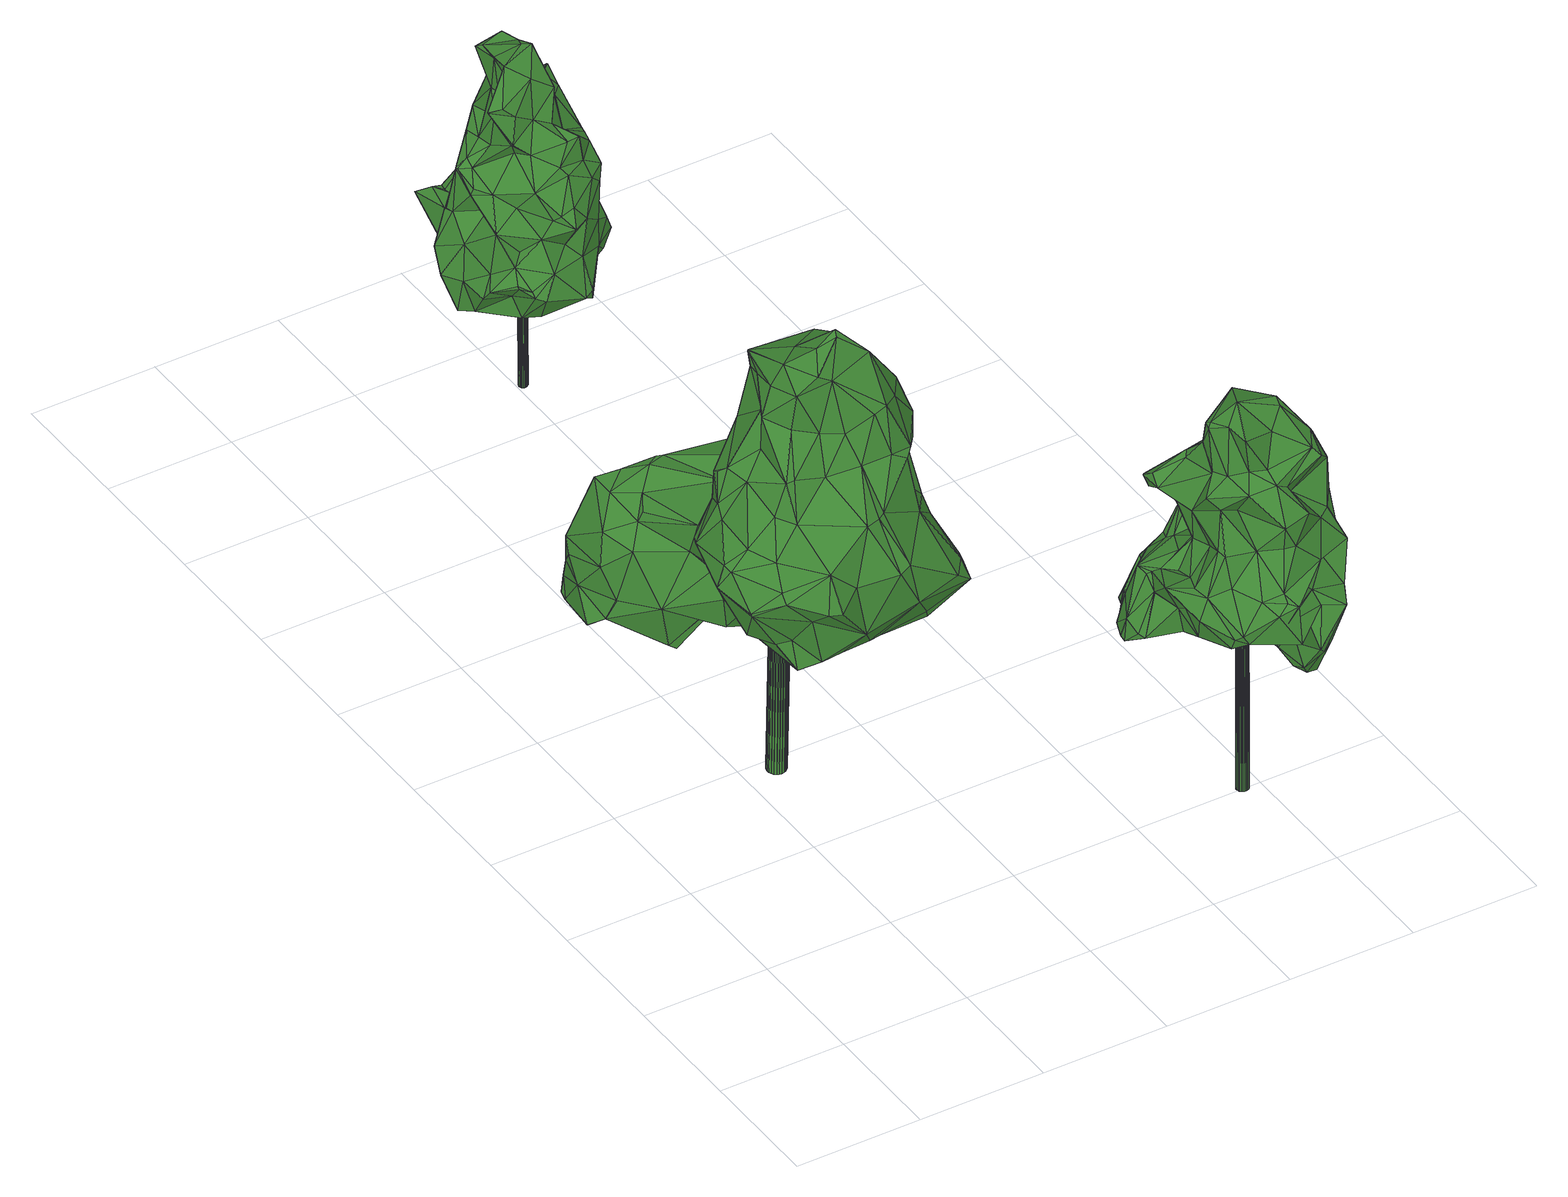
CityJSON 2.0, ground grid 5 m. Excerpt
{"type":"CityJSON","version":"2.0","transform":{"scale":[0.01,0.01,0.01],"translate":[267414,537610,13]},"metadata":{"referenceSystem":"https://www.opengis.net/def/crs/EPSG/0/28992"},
"CityObjects":{
"tree1":{"type":"SolitaryVegetationObject","attributes":{"gtid":127,"crown_width_m":11.03,"crown_median_z":24,"crown_r50_m":0.359,"crown_porosity":0.89,"trunk_H_m":10.83,"trunk_DBH_m":0.743,"trunk_radius_m":0.372,"trunk_base_height_m":13.17,"original_gtid":"127"},"geometry":[{"type":"Solid","lod":"3","boundaries":[[[[0,1,2]],[[0,2,3]],[[4,5,6]],[[7,8,9]],[[7,9,10]],[[11,8,12]],[[13,14,15]],[[16,17,18]],[[19,20,21]],[[22,23,24]],[[20,25,21]],[[26,27,28]],[[26,28,29]],[[30,31,32]],[[7,12,8]],[[33,34,35]],[[36,11,37]],[[38,39,40]],[[41,34,33]],[[42,43,44]],[[45,43,42]],[[46,47,48]],[[48,49,46]],[[4,50,5]],[[51,52,23]],[[53,21,54]],[[7,55,12]],[[7,56,55]],[[41,57,34]],[[38,58,39]],[[59,60,61]],[[62,63,27]],[[13,37,64]],[[63,65,66]],[[67,68,63]],[[13,69,70]],[[71,69,13]],[[10,1,7]],[[72,73,50]],[[74,50,73]],[[32,31,75]],[[76,77,78]],[[79,80,81]],[[27,26,62]],[[62,65,63]],[[82,83,84]],[[85,86,87]],[[73,88,74]],[[73,89,88]],[[90,29,28]],[[91,92,93]],[[6,94,4]],[[95,13,70]],[[96,97,6]],[[98,99,100]],[[98,30,99]],[[65,101,102]],[[29,103,26]],[[104,105,106]],[[56,1,107]],[[68,67,108]],[[68,108,109]],[[110,111,112]],[[109,108,113]],[[7,1,56]],[[12,37,11]],[[114,70,69]],[[63,115,67]],[[115,80,116]],[[94,117,4]],[[108,118,113]],[[65,62,101]],[[3,92,91]],[[119,120,38]],[[101,62,26]],[[106,105,32]],[[38,121,58]],[[72,50,4]],[[122,123,121]],[[124,123,122]],[[54,34,125]],[[53,54,125]],[[124,89,126]],[[124,126,40]],[[34,127,35]],[[41,128,57]],[[129,130,131]],[[127,54,21]],[[132,42,44]],[[109,133,134]],[[116,135,136]],[[63,68,134]],[[137,138,61]],[[58,123,124]],[[139,140,141]],[[69,71,141]],[[54,127,34]],[[142,143,144]],[[69,141,24]],[[83,145,146]],[[85,145,83]],[[110,37,12]],[[147,148,149]],[[150,151,135]],[[136,135,151]],[[121,123,58]],[[103,112,0]],[[109,134,68]],[[113,133,109]],[[86,152,49]],[[19,153,154]],[[124,39,58]],[[45,42,122]],[[17,16,155]],[[97,155,16]],[[97,17,155]],[[126,153,119]],[[156,157,84]],[[124,40,39]],[[158,159,160]],[[53,19,21]],[[134,161,27]],[[77,76,18]],[[77,18,75]],[[162,105,163]],[[164,165,133]],[[166,165,164]],[[167,168,70]],[[81,80,65]],[[159,158,42]],[[63,134,27]],[[169,170,5]],[[33,171,172]],[[92,172,171]],[[3,173,0]],[[5,50,174]],[[160,132,169]],[[120,47,46]],[[122,42,158]],[[50,74,174]],[[175,174,124]],[[176,170,132]],[[176,5,170]],[[176,6,5]],[[169,132,170]],[[124,122,175]],[[121,45,122]],[[159,42,160]],[[160,42,132]],[[44,152,132]],[[169,175,160]],[[158,160,175]],[[158,175,122]],[[177,37,13]],[[32,75,106]],[[178,106,75]],[[5,175,169]],[[175,5,174]],[[63,80,115]],[[63,66,80]],[[179,180,181]],[[41,182,128]],[[183,128,182]],[[13,95,177]],[[184,161,134]],[[26,185,101]],[[2,182,41]],[[186,2,187]],[[1,187,2]],[[126,188,153]],[[12,111,110]],[[30,189,99]],[[190,51,137]],[[72,78,73]],[[176,96,6]],[[23,22,138]],[[137,51,23]],[[93,191,192]],[[193,86,49]],[[121,120,45]],[[194,53,125]],[[168,195,95]],[[82,177,95]],[[36,177,82]],[[191,189,196]],[[197,198,157]],[[197,157,156]],[[48,87,49]],[[186,182,2]],[[114,24,199]],[[125,198,197]],[[138,22,140]],[[69,24,114]],[[199,24,129]],[[183,200,57]],[[146,201,156]],[[70,168,95]],[[76,94,16]],[[194,197,156]],[[65,80,66]],[[8,36,9]],[[11,36,8]],[[89,202,188]],[[93,92,171]],[[191,171,189]],[[55,111,12]],[[0,107,1]],[[127,21,25]],[[56,111,55]],[[203,18,17]],[[156,84,146]],[[204,37,110]],[[64,37,204]],[[23,138,137]],[[13,15,71]],[[139,71,15]],[[141,71,139]],[[59,138,140]],[[59,61,138]],[[196,189,30]],[[133,165,179]],[[180,179,165]],[[190,137,61]],[[129,24,23]],[[15,14,139]],[[28,161,205]],[[184,205,161]],[[82,95,195]],[[6,97,94]],[[126,89,188]],[[139,206,59]],[[193,49,87]],[[18,203,207]],[[18,207,75]],[[208,154,209]],[[210,45,120]],[[194,201,53]],[[36,37,177]],[[76,117,94]],[[176,132,211]],[[110,112,204]],[[120,121,38]],[[35,171,33]],[[156,201,194]],[[53,201,19]],[[76,78,117]],[[72,117,78]],[[153,19,201]],[[205,212,90]],[[28,205,90]],[[75,213,178]],[[146,153,201]],[[146,119,153]],[[31,77,75]],[[119,38,40]],[[40,126,119]],[[130,85,214]],[[130,214,131]],[[166,180,165]],[[215,148,216]],[[149,148,215]],[[96,86,217]],[[102,91,81]],[[102,81,65]],[[4,117,72]],[[112,103,29]],[[116,80,79]],[[116,79,218]],[[203,219,51]],[[218,150,135]],[[218,135,116]],[[203,17,219]],[[219,220,51]],[[73,78,221]],[[208,209,221]],[[222,220,223]],[[125,200,198]],[[83,146,84]],[[49,120,46]],[[49,210,120]],[[194,125,197]],[[203,215,224]],[[89,73,202]],[[145,85,87]],[[216,224,215]],[[141,140,22]],[[190,215,51]],[[200,125,57]],[[103,173,185]],[[0,173,103]],[[193,87,86]],[[146,145,87]],[[168,214,195]],[[82,195,214]],[[131,214,168]],[[190,149,215]],[[61,149,190]],[[166,60,206]],[[164,147,166]],[[221,202,73]],[[96,176,211]],[[217,86,223]],[[119,47,120]],[[96,211,86]],[[211,225,86]],[[43,210,152]],[[179,181,184]],[[35,100,99]],[[99,171,35]],[[224,216,148]],[[172,3,226]],[[172,226,33]],[[35,127,100]],[[227,185,173]],[[91,173,3]],[[227,173,91]],[[75,143,213]],[[147,164,144]],[[161,28,27]],[[221,77,31]],[[112,29,90]],[[112,90,204]],[[205,228,212]],[[64,204,212]],[[90,212,204]],[[64,212,228]],[[229,142,144]],[[229,144,164]],[[164,230,229]],[[108,67,118]],[[136,113,118]],[[136,118,116]],[[67,115,118]],[[116,118,115]],[[124,88,89]],[[174,88,124]],[[174,74,88]],[[44,43,152]],[[208,221,31]],[[192,231,162]],[[196,231,192]],[[210,43,45]],[[183,57,128]],[[209,202,221]],[[221,78,77]],[[162,163,192]],[[192,163,150]],[[36,82,232]],[[36,232,9]],[[114,167,70]],[[34,57,125]],[[218,192,150]],[[102,101,185]],[[26,103,185]],[[191,93,171]],[[76,16,18]],[[47,87,48]],[[130,52,222]],[[119,146,87]],[[119,87,47]],[[150,163,104]],[[139,59,140]],[[93,192,91]],[[183,182,186]],[[79,192,218]],[[81,192,79]],[[91,192,81]],[[150,104,151]],[[84,157,233]],[[157,183,233]],[[84,233,82]],[[97,16,94]],[[139,14,228]],[[130,222,85]],[[228,181,206]],[[206,181,180]],[[149,166,147]],[[64,14,13]],[[32,231,30]],[[184,181,205]],[[228,205,181]],[[162,231,32]],[[162,32,105]],[[206,60,59]],[[153,188,234]],[[1,10,187]],[[235,136,151]],[[142,136,235]],[[213,235,178]],[[213,143,235]],[[142,235,143]],[[233,232,82]],[[25,100,127]],[[85,222,86]],[[222,223,86]],[[85,83,214]],[[82,214,83]],[[3,172,92]],[[131,199,129]],[[131,168,199]],[[168,167,199]],[[167,114,199]],[[22,24,141]],[[154,234,209]],[[202,209,234]],[[188,202,234]],[[153,234,154]],[[51,215,203]],[[154,236,19]],[[200,157,198]],[[200,183,157]],[[206,139,228]],[[206,180,166]],[[208,31,237]],[[19,236,20]],[[208,236,154]],[[208,237,236]],[[20,100,25]],[[129,23,52]],[[129,52,130]],[[100,20,236]],[[49,152,210]],[[211,132,152]],[[211,152,225]],[[225,152,86]],[[217,17,97]],[[217,97,96]],[[9,187,10]],[[233,187,9]],[[233,183,187]],[[187,183,186]],[[142,238,136]],[[99,189,171]],[[133,113,230]],[[133,230,164]],[[149,61,60]],[[149,60,166]],[[142,229,238]],[[230,238,229]],[[113,238,230]],[[113,136,238]],[[75,207,143]],[[237,31,30]],[[30,98,237]],[[133,179,134]],[[184,134,179]],[[227,102,185]],[[227,91,102]],[[3,2,226]],[[33,226,41]],[[235,104,178]],[[2,41,226]],[[143,207,224]],[[224,207,203]],[[217,219,17]],[[217,223,220]],[[217,220,219]],[[64,228,14]],[[143,148,144]],[[147,144,148]],[[143,224,148]],[[233,9,232]],[[222,52,220]],[[51,220,52]],[[98,236,237]],[[100,236,98]],[[151,104,235]],[[178,104,106]],[[112,107,0]],[[111,107,112]],[[56,107,111]],[[196,30,231]],[[104,163,105]],[[196,192,191]],[[239,240,241]],[[239,241,242]],[[242,241,243]],[[242,243,244]],[[241,240,245]],[[241,245,243]],[[243,245,246]],[[243,246,244]],[[245,240,247]],[[245,247,246]],[[246,247,248]],[[246,248,244]],[[247,240,249]],[[247,249,248]],[[248,249,250]],[[248,250,244]],[[249,240,251]],[[249,251,250]],[[250,251,252]],[[250,252,244]],[[251,240,253]],[[251,253,252]],[[252,253,254]],[[252,254,244]],[[253,240,255]],[[253,255,254]],[[254,255,256]],[[254,256,244]],[[255,240,257]],[[255,257,256]],[[256,257,258]],[[256,258,244]],[[257,240,259]],[[257,259,258]],[[258,259,260]],[[258,260,244]],[[259,240,261]],[[259,261,260]],[[260,261,262]],[[260,262,244]],[[261,240,263]],[[261,263,262]],[[262,263,264]],[[262,264,244]],[[263,240,265]],[[263,265,264]],[[264,265,266]],[[264,266,244]],[[265,240,267]],[[265,267,266]],[[266,267,268]],[[266,268,244]],[[267,240,269]],[[267,269,268]],[[268,269,270]],[[268,270,244]],[[269,240,271]],[[269,271,270]],[[270,271,272]],[[270,272,244]],[[271,240,273]],[[271,273,272]],[[272,273,274]],[[272,274,244]],[[273,240,275]],[[273,275,274]],[[274,275,276]],[[274,276,244]],[[275,240,277]],[[275,277,276]],[[276,277,278]],[[276,278,244]],[[277,240,279]],[[277,279,278]],[[278,279,280]],[[278,280,244]],[[279,240,281]],[[279,281,280]],[[280,281,282]],[[280,282,244]],[[281,240,283]],[[281,283,282]],[[282,283,284]],[[282,284,244]],[[283,240,285]],[[283,285,284]],[[284,285,286]],[[284,286,244]],[[285,240,287]],[[285,287,286]],[[286,287,288]],[[286,288,244]],[[287,240,239]],[[287,239,288]],[[288,239,242]],[[288,242,244]]]]}]},
"tree2":{"type":"SolitaryVegetationObject","attributes":{"gtid":174,"crown_width_m":7.71,"crown_median_z":22.99,"crown_r50_m":0.331,"crown_porosity":0.899,"trunk_H_m":9.74,"trunk_DBH_m":0.465,"trunk_radius_m":0.233,"trunk_base_height_m":13.25,"original_gtid":"174"},"geometry":[{"type":"Solid","lod":"3","boundaries":[[[[289,290,291]],[[292,289,291]],[[293,294,295]],[[296,297,298]],[[299,300,301]],[[299,301,302]],[[303,304,305]],[[306,307,308]],[[306,308,309]],[[310,311,312]],[[299,313,314]],[[315,316,303]],[[304,303,316]],[[317,318,319]],[[320,321,322]],[[292,323,289]],[[324,325,326]],[[327,328,329]],[[308,330,331]],[[295,290,289]],[[332,297,296]],[[333,326,325]],[[334,335,336]],[[296,337,338]],[[339,296,338]],[[340,341,342]],[[340,343,341]],[[344,345,346]],[[330,308,307]],[[294,312,295]],[[347,348,349]],[[304,316,350]],[[351,352,353]],[[354,315,303]],[[293,353,355]],[[289,353,293]],[[356,357,358]],[[359,360,361]],[[359,361,362]],[[363,359,362]],[[289,293,295]],[[364,365,366]],[[367,368,369]],[[370,371,372]],[[373,374,375]],[[376,377,378]],[[379,376,380]],[[381,382,383]],[[384,385,351]],[[303,305,386]],[[332,370,387]],[[333,388,389]],[[333,389,390]],[[391,392,393]],[[394,393,392]],[[395,367,369]],[[396,397,398]],[[339,371,296]],[[399,310,400]],[[384,351,401]],[[323,401,351]],[[402,403,404]],[[405,386,305]],[[359,365,360]],[[360,406,377]],[[407,377,406]],[[307,343,340]],[[350,405,305]],[[289,323,353]],[[321,408,322]],[[400,358,399]],[[375,358,400]],[[409,410,369]],[[365,406,360]],[[411,412,413]],[[414,411,413]],[[373,375,400]],[[415,373,400]],[[416,315,417]],[[372,418,370]],[[419,420,421]],[[422,342,423]],[[342,341,423]],[[422,423,341]],[[355,424,294]],[[405,412,386]],[[302,301,394]],[[425,426,427]],[[380,428,379]],[[429,357,430]],[[305,304,350]],[[427,426,431]],[[432,433,434]],[[370,332,371]],[[371,332,296]],[[387,297,332]],[[328,327,410]],[[435,436,384]],[[437,319,322]],[[320,322,319]],[[429,321,320]],[[319,318,320]],[[429,320,318]],[[438,379,361]],[[439,355,353]],[[324,426,425]],[[318,440,357]],[[324,441,426]],[[397,424,355]],[[337,347,338]],[[442,443,444]],[[353,352,439]],[[345,344,445]],[[387,298,297]],[[387,446,298]],[[317,431,426]],[[369,410,395]],[[296,447,337]],[[448,449,450]],[[357,429,318]],[[369,368,409]],[[430,409,368]],[[356,358,451]],[[438,360,377]],[[438,377,376]],[[452,428,380]],[[319,431,317]],[[428,453,379]],[[454,455,417]],[[456,457,458]],[[459,456,458]],[[346,388,344]],[[379,438,376]],[[460,461,352]],[[352,461,462]],[[463,334,314]],[[355,294,293]],[[303,464,354]],[[386,412,464]],[[386,464,303]],[[465,466,306]],[[414,467,422]],[[421,414,413]],[[394,392,468]],[[302,394,468]],[[313,299,302]],[[438,361,360]],[[469,417,470]],[[463,468,392]],[[302,468,463]],[[302,463,313]],[[418,434,370]],[[432,434,418]],[[435,330,436]],[[411,466,471]],[[411,471,417]],[[400,294,415]],[[427,431,472]],[[427,473,425]],[[345,408,381]],[[307,466,343]],[[422,341,343]],[[340,342,436]],[[394,301,474]],[[452,433,432]],[[463,314,313]],[[340,330,307]],[[408,321,475]],[[408,475,381]],[[351,385,352]],[[476,381,475]],[[411,414,466]],[[477,478,402]],[[479,478,477]],[[365,359,366]],[[448,450,382]],[[299,480,300]],[[481,459,458]],[[482,481,458]],[[422,343,466]],[[422,466,414]],[[426,441,483]],[[426,483,317]],[[387,370,434]],[[412,411,464]],[[324,326,290]],[[398,484,373]],[[484,485,373]],[[310,294,400]],[[392,335,463]],[[418,455,454]],[[421,413,460]],[[417,354,411]],[[465,471,466]],[[384,401,435]],[[470,471,465]],[[417,471,470]],[[486,399,358]],[[486,358,357]],[[486,357,440]],[[486,440,317]],[[352,462,439]],[[487,488,474]],[[419,342,420]],[[489,406,365]],[[407,406,489]],[[391,393,362]],[[485,490,374]],[[491,336,335]],[[388,346,389]],[[415,294,424]],[[492,331,330]],[[459,337,493]],[[382,367,457]],[[382,457,456]],[[374,451,375]],[[442,494,328]],[[444,494,442]],[[456,495,448]],[[456,496,495]],[[361,379,453]],[[394,497,393]],[[361,453,362]],[[321,429,430]],[[481,482,442]],[[442,490,481]],[[378,498,376]],[[490,349,348]],[[348,481,490]],[[381,476,382]],[[367,382,476]],[[499,387,433]],[[434,433,387]],[[447,296,298]],[[389,346,500]],[[404,461,479]],[[462,398,397]],[[358,375,451]],[[454,417,469]],[[372,501,418]],[[455,418,501]],[[294,310,312]],[[410,327,329]],[[410,329,395]],[[395,329,367]],[[417,315,354]],[[412,405,402]],[[378,495,493]],[[374,373,485]],[[502,452,503]],[[502,503,469]],[[323,351,353]],[[347,349,402]],[[347,402,405]],[[489,500,346]],[[504,362,393]],[[396,424,397]],[[415,424,396]],[[394,474,497]],[[329,457,367]],[[337,348,347]],[[344,473,427]],[[454,432,418]],[[469,432,454]],[[481,348,337]],[[505,506,328]],[[493,495,496]],[[339,507,371]],[[430,476,475]],[[484,404,403]],[[376,498,380]],[[470,465,309]],[[430,357,356]],[[354,464,411]],[[416,417,455]],[[505,451,374]],[[390,487,333]],[[402,508,403]],[[484,403,485]],[[509,301,300]],[[399,311,310]],[[486,311,399]],[[312,486,441]],[[338,510,350]],[[321,430,475]],[[490,506,374]],[[374,506,505]],[[372,371,507]],[[450,377,407]],[[450,449,377]],[[378,377,449]],[[372,507,501]],[[455,501,507]],[[455,507,416]],[[350,507,338]],[[350,416,507]],[[338,507,339]],[[485,403,490]],[[508,490,403]],[[312,311,486]],[[497,474,488]],[[384,436,385]],[[330,480,492]],[[465,306,309]],[[456,448,382]],[[344,388,473]],[[425,473,325]],[[388,325,473]],[[462,397,439]],[[415,398,373]],[[404,484,398]],[[381,383,345]],[[380,433,452]],[[460,352,385]],[[396,398,415]],[[317,483,486]],[[441,486,483]],[[390,364,363]],[[437,472,319]],[[319,472,431]],[[430,356,409]],[[412,478,413]],[[407,383,450]],[[450,383,382]],[[340,436,330]],[[504,363,362]],[[298,378,511]],[[459,493,456]],[[456,493,496]],[[495,378,449]],[[495,449,448]],[[309,502,469]],[[512,345,383]],[[512,383,489]],[[428,452,502]],[[513,312,514]],[[312,441,514]],[[407,489,383]],[[291,290,326]],[[513,514,295]],[[355,439,397]],[[436,342,419]],[[436,419,385]],[[363,364,366]],[[419,421,460]],[[460,385,419]],[[428,491,453]],[[363,366,359]],[[328,506,490]],[[490,442,328]],[[380,498,499]],[[291,326,487]],[[480,330,300]],[[477,404,479]],[[477,402,404]],[[345,512,346]],[[502,336,491]],[[317,440,318]],[[462,461,398]],[[469,470,309]],[[515,301,509]],[[515,509,401]],[[362,491,392]],[[453,491,362]],[[356,451,409]],[[323,474,515]],[[323,515,401]],[[474,301,515]],[[516,474,323]],[[509,300,517]],[[330,517,300]],[[497,504,393]],[[497,363,504]],[[345,445,408]],[[474,292,487]],[[516,323,292]],[[516,292,474]],[[428,502,491]],[[404,398,461]],[[314,334,492]],[[299,492,480]],[[314,492,299]],[[479,413,478]],[[402,478,412]],[[330,435,517]],[[499,433,380]],[[487,326,333]],[[292,291,487]],[[502,309,518]],[[337,459,481]],[[493,337,511]],[[337,447,511]],[[307,306,466]],[[489,346,512]],[[493,511,378]],[[298,511,447]],[[513,295,312]],[[334,518,519]],[[518,334,336]],[[518,336,502]],[[457,520,458]],[[469,503,432]],[[452,432,503]],[[508,349,490]],[[390,488,487]],[[497,488,390]],[[402,349,508]],[[333,325,388]],[[390,521,497]],[[425,325,324]],[[295,514,290]],[[290,514,324]],[[324,514,441]],[[497,521,363]],[[390,363,521]],[[509,517,401]],[[435,401,517]],[[482,443,442]],[[520,443,458]],[[482,458,443]],[[457,443,520]],[[457,329,443]],[[416,316,315]],[[350,316,416]],[[391,362,392]],[[405,510,347]],[[350,510,405]],[[491,335,392]],[[338,347,510]],[[522,437,445]],[[522,445,344]],[[463,335,334]],[[413,479,460]],[[461,460,479]],[[427,522,344]],[[472,437,522]],[[427,472,522]],[[430,368,476]],[[389,364,390]],[[500,364,389]],[[421,467,414]],[[365,364,489]],[[500,489,364]],[[367,476,368]],[[410,409,523]],[[410,523,328]],[[328,523,505]],[[409,451,523]],[[505,523,451]],[[519,518,308]],[[518,309,308]],[[498,378,499]],[[387,499,446]],[[298,499,378]],[[446,499,298]],[[444,329,494]],[[443,329,444]],[[322,445,437]],[[329,328,494]],[[408,445,322]],[[420,467,421]],[[519,308,331]],[[334,331,492]],[[334,519,331]],[[422,467,342]],[[420,342,467]],[[524,525,526]],[[524,526,527]],[[527,526,528]],[[527,528,529]],[[526,525,530]],[[526,530,528]],[[528,530,531]],[[528,531,529]],[[530,525,532]],[[530,532,531]],[[531,532,533]],[[531,533,529]],[[532,525,534]],[[532,534,533]],[[533,534,535]],[[533,535,529]],[[534,525,536]],[[534,536,535]],[[535,536,537]],[[535,537,529]],[[536,525,538]],[[536,538,537]],[[537,538,539]],[[537,539,529]],[[538,525,540]],[[538,540,539]],[[539,540,541]],[[539,541,529]],[[540,525,542]],[[540,542,541]],[[541,542,543]],[[541,543,529]],[[542,525,544]],[[542,544,543]],[[543,544,545]],[[543,545,529]],[[544,525,546]],[[544,546,545]],[[545,546,547]],[[545,547,529]],[[546,525,548]],[[546,548,547]],[[547,548,549]],[[547,549,529]],[[548,525,550]],[[548,550,549]],[[549,550,551]],[[549,551,529]],[[550,525,552]],[[550,552,551]],[[551,552,553]],[[551,553,529]],[[552,525,554]],[[552,554,553]],[[553,554,555]],[[553,555,529]],[[554,525,556]],[[554,556,555]],[[555,556,557]],[[555,557,529]],[[556,525,558]],[[556,558,557]],[[557,558,559]],[[557,559,529]],[[558,525,560]],[[558,560,559]],[[559,560,561]],[[559,561,529]],[[560,525,562]],[[560,562,561]],[[561,562,563]],[[561,563,529]],[[562,525,564]],[[562,564,563]],[[563,564,565]],[[563,565,529]],[[564,525,566]],[[564,566,565]],[[565,566,567]],[[565,567,529]],[[566,525,568]],[[566,568,567]],[[567,568,569]],[[567,569,529]],[[568,525,570]],[[568,570,569]],[[569,570,571]],[[569,571,529]],[[570,525,572]],[[570,572,571]],[[571,572,573]],[[571,573,529]],[[572,525,524]],[[572,524,573]],[[573,524,527]],[[573,527,529]]]]}]},
"tree3":{"type":"SolitaryVegetationObject","attributes":{"gtid":276,"crown_width_m":6.66,"crown_median_z":20.84,"crown_r50_m":0.321,"crown_porosity":0.905,"trunk_H_m":7.7,"trunk_DBH_m":0.336,"trunk_radius_m":0.168,"trunk_base_height_m":13.14,"original_gtid":"276"},"geometry":[{"type":"Solid","lod":"3","boundaries":[[[[574,575,576]],[[577,578,579]],[[580,579,578]],[[581,582,583]],[[584,576,575]],[[585,586,574]],[[587,588,589]],[[590,584,575]],[[591,592,593]],[[594,595,596]],[[597,598,599]],[[600,601,602]],[[585,603,604]],[[605,606,593]],[[607,608,599]],[[609,581,610]],[[611,612,613]],[[614,615,616]],[[617,618,619]],[[617,619,620]],[[586,585,595]],[[621,622,596]],[[590,623,624]],[[625,626,627]],[[628,627,626]],[[629,630,631]],[[625,627,632]],[[633,634,635]],[[577,628,578]],[[636,601,600]],[[610,637,609]],[[638,605,639]],[[640,638,639]],[[641,642,637]],[[641,637,610]],[[643,644,645]],[[646,647,648]],[[648,647,649]],[[650,651,652]],[[653,654,630]],[[655,656,657]],[[658,659,645]],[[575,586,660]],[[661,598,597]],[[599,598,607]],[[595,660,586]],[[605,638,636]],[[662,663,589]],[[664,582,641]],[[665,587,589]],[[641,610,579]],[[664,666,667]],[[668,669,670]],[[671,672,673]],[[674,577,675]],[[676,677,678]],[[679,680,603]],[[681,682,683]],[[589,588,677]],[[634,684,685]],[[686,687,688]],[[590,689,584]],[[690,640,639]],[[577,691,628]],[[692,693,589]],[[624,694,695]],[[657,696,655]],[[636,606,605]],[[599,697,698]],[[697,699,700]],[[674,675,610]],[[579,610,675]],[[656,701,657]],[[672,671,702]],[[599,655,597]],[[607,598,661]],[[643,702,671]],[[596,703,594]],[[655,599,698]],[[655,698,656]],[[704,698,697]],[[643,645,702]],[[659,658,661]],[[705,706,576]],[[707,706,705]],[[708,709,710]],[[699,697,599]],[[590,575,623]],[[644,607,658]],[[587,654,588]],[[704,700,711]],[[697,700,704]],[[579,664,641]],[[712,713,714]],[[616,715,716]],[[690,717,640]],[[682,718,594]],[[623,594,718]],[[719,720,701]],[[612,721,722]],[[664,583,582]],[[633,635,723]],[[633,724,725]],[[633,726,724]],[[591,606,630]],[[630,606,727]],[[589,663,692]],[[725,687,668]],[[595,623,660]],[[594,623,595]],[[728,729,689]],[[730,695,731]],[[694,731,695]],[[624,728,689]],[[624,689,590]],[[732,617,620]],[[657,733,734]],[[708,722,709]],[[735,736,737]],[[646,648,654]],[[734,696,657]],[[593,639,605]],[[688,614,686]],[[738,739,643]],[[644,643,739]],[[635,740,674]],[[741,742,743]],[[579,666,664]],[[744,745,619]],[[673,746,712]],[[747,705,748]],[[749,747,684]],[[728,695,750]],[[631,681,751]],[[658,645,644]],[[729,634,685]],[[577,579,675]],[[600,681,631]],[[682,681,600]],[[752,607,644]],[[682,602,753]],[[699,735,700]],[[580,592,666]],[[602,601,717]],[[586,575,574]],[[607,661,658]],[[596,622,652]],[[624,695,728]],[[645,659,734]],[[596,652,703]],[[612,611,721]],[[727,606,636]],[[674,610,581]],[[674,581,635]],[[754,738,643]],[[694,624,623]],[[583,755,712]],[[629,678,756]],[[629,757,678]],[[746,688,724]],[[738,754,758]],[[758,754,612]],[[759,664,665]],[[660,623,575]],[[665,693,759]],[[589,693,665]],[[760,730,761]],[[676,732,662]],[[762,732,676]],[[618,611,613]],[[618,613,744]],[[763,611,764]],[[618,764,611]],[[763,764,650]],[[748,705,576]],[[722,708,758]],[[678,765,766]],[[593,626,690]],[[639,593,690]],[[722,758,612]],[[767,740,729]],[[762,676,768]],[[769,770,771]],[[723,713,633]],[[671,754,643]],[[772,760,753]],[[773,680,742]],[[741,773,742]],[[630,727,631]],[[600,727,636]],[[631,727,600]],[[747,774,705]],[[670,774,747]],[[753,602,625]],[[775,776,743]],[[776,777,743]],[[715,733,716]],[[743,778,763]],[[721,778,743]],[[773,741,621]],[[779,662,732]],[[651,650,764]],[[651,764,757]],[[693,692,755]],[[693,755,759]],[[747,748,684]],[[618,768,764]],[[648,649,780]],[[765,780,649]],[[612,744,613]],[[640,717,601]],[[762,618,617]],[[589,677,662]],[[683,594,703]],[[781,779,782]],[[676,662,677]],[[685,684,748]],[[775,743,742]],[[775,742,776]],[[591,667,666]],[[712,746,713]],[[726,713,746]],[[750,627,691]],[[632,627,750]],[[679,603,585]],[[674,783,577]],[[635,581,723]],[[574,679,585]],[[784,785,786]],[[711,786,785]],[[725,749,633]],[[738,736,735]],[[758,736,738]],[[691,577,783]],[[628,626,578]],[[673,755,692]],[[576,706,574]],[[636,638,601]],[[746,615,688]],[[614,688,615]],[[609,582,581]],[[576,584,689]],[[629,751,757]],[[765,678,780]],[[641,787,642]],[[788,789,790]],[[771,790,789]],[[791,774,788]],[[788,790,792]],[[766,765,649]],[[759,755,583]],[[663,782,671]],[[781,782,663]],[[663,671,673]],[[663,673,692]],[[645,715,702]],[[672,702,715]],[[759,583,664]],[[626,593,592]],[[707,776,706]],[[747,749,670]],[[760,761,753]],[[701,716,733]],[[716,720,686]],[[757,751,651]],[[614,716,686]],[[614,616,716]],[[715,616,793]],[[715,793,672]],[[615,672,793]],[[615,793,616]],[[671,782,794]],[[687,686,720]],[[694,761,731]],[[730,731,761]],[[669,719,769]],[[646,654,647]],[[653,630,629]],[[729,728,767]],[[576,689,748]],[[748,689,685]],[[685,689,729]],[[767,728,783]],[[794,782,779]],[[712,755,673]],[[629,631,751]],[[600,602,682]],[[725,724,687]],[[688,687,724]],[[653,629,647]],[[723,714,713]],[[574,706,776]],[[664,667,665]],[[729,740,634]],[[635,634,740]],[[732,762,617]],[[754,745,612]],[[732,620,794]],[[671,794,754]],[[628,691,627]],[[716,701,720]],[[587,665,667]],[[726,746,724]],[[710,721,743]],[[709,721,710]],[[722,721,709]],[[668,719,669]],[[599,608,699]],[[774,670,789]],[[634,633,684]],[[656,698,785]],[[749,684,633]],[[711,785,704]],[[752,644,735]],[[752,735,699]],[[644,738,735]],[[784,790,771]],[[647,795,649]],[[756,795,647]],[[719,687,720]],[[629,756,647]],[[763,741,743]],[[707,796,776]],[[679,742,680]],[[670,749,668]],[[725,668,749]],[[701,733,657]],[[682,594,683]],[[620,619,794]],[[732,794,779]],[[719,668,687]],[[579,580,666]],[[705,791,707]],[[774,791,705]],[[632,730,772]],[[645,733,715]],[[734,733,645]],[[756,678,766]],[[734,659,696]],[[653,647,654]],[[704,785,698]],[[650,622,763]],[[633,713,726]],[[712,714,583]],[[625,717,690]],[[723,581,714]],[[781,662,779]],[[781,663,662]],[[581,583,714]],[[786,792,790]],[[784,786,790]],[[654,648,780]],[[585,604,595]],[[604,603,773]],[[587,667,591]],[[587,591,630]],[[797,707,791]],[[797,791,788]],[[757,764,768]],[[750,691,783]],[[678,757,768]],[[678,768,676]],[[760,772,730]],[[700,735,737]],[[762,768,618]],[[673,798,746]],[[672,798,673]],[[637,787,609]],[[651,799,652]],[[710,743,777]],[[710,777,792]],[[587,630,654]],[[677,780,678]],[[597,655,696]],[[625,690,626]],[[703,652,799]],[[741,622,621]],[[625,632,772]],[[625,772,753]],[[777,796,792]],[[795,756,766]],[[651,751,799]],[[683,799,681]],[[703,799,683]],[[677,588,780]],[[588,654,780]],[[718,761,623]],[[694,623,761]],[[682,753,761]],[[718,682,761]],[[776,742,574]],[[574,742,679]],[[741,763,622]],[[582,609,787]],[[582,787,641]],[[642,787,637]],[[773,603,680]],[[746,798,615]],[[672,615,798]],[[640,601,638]],[[800,737,708]],[[736,708,737]],[[800,710,792]],[[800,792,786]],[[626,592,580]],[[626,580,578]],[[776,796,777]],[[788,792,797]],[[796,797,792]],[[796,707,797]],[[736,758,708]],[[763,778,611]],[[721,611,778]],[[800,708,710]],[[784,770,785]],[[771,789,769]],[[656,785,770]],[[701,656,770]],[[592,591,666]],[[719,770,769]],[[784,771,770]],[[701,770,719]],[[604,773,621]],[[652,622,650]],[[644,739,738]],[[596,595,604]],[[596,604,621]],[[800,786,737]],[[740,783,674]],[[767,783,740]],[[700,737,711]],[[669,789,670]],[[769,789,669]],[[774,789,788]],[[711,737,786]],[[625,602,717]],[[593,606,591]],[[766,649,795]],[[751,681,799]],[[750,783,728]],[[699,608,752]],[[745,794,619]],[[618,744,619]],[[744,612,745]],[[794,745,754]],[[607,752,608]],[[597,696,661]],[[661,696,659]],[[750,695,632]],[[730,632,695]],[[801,802,803]],[[801,803,804]],[[804,803,805]],[[804,805,806]],[[803,802,807]],[[803,807,805]],[[805,807,808]],[[805,808,806]],[[807,802,809]],[[807,809,808]],[[808,809,810]],[[808,810,806]],[[809,802,811]],[[809,811,810]],[[810,811,812]],[[810,812,806]],[[811,802,813]],[[811,813,812]],[[812,813,814]],[[812,814,806]],[[813,802,815]],[[813,815,814]],[[814,815,816]],[[814,816,806]],[[815,802,817]],[[815,817,816]],[[816,817,818]],[[816,818,806]],[[817,802,819]],[[817,819,818]],[[818,819,820]],[[818,820,806]],[[819,802,821]],[[819,821,820]],[[820,821,822]],[[820,822,806]],[[821,802,823]],[[821,823,822]],[[822,823,824]],[[822,824,806]],[[823,802,825]],[[823,825,824]],[[824,825,826]],[[824,826,806]],[[825,802,827]],[[825,827,826]],[[826,827,828]],[[826,828,806]],[[827,802,829]],[[827,829,828]],[[828,829,830]],[[828,830,806]],[[829,802,831]],[[829,831,830]],[[830,831,832]],[[830,832,806]],[[831,802,833]],[[831,833,832]],[[832,833,834]],[[832,834,806]],[[833,802,835]],[[833,835,834]],[[834,835,836]],[[834,836,806]],[[835,802,837]],[[835,837,836]],[[836,837,838]],[[836,838,806]],[[837,802,839]],[[837,839,838]],[[838,839,840]],[[838,840,806]],[[839,802,841]],[[839,841,840]],[[840,841,842]],[[840,842,806]],[[841,802,843]],[[841,843,842]],[[842,843,844]],[[842,844,806]],[[843,802,845]],[[843,845,844]],[[844,845,846]],[[844,846,806]],[[845,802,847]],[[845,847,846]],[[846,847,848]],[[846,848,806]],[[847,802,849]],[[847,849,848]],[[848,849,850]],[[848,850,806]],[[849,802,801]],[[849,801,850]],[[850,801,804]],[[850,804,806]]]]}]}
},
"vertices":[
[1070,1214,1179],[1101,1191,998],[1108,1362,984],[1120,1418,1241],[170,1901,1168],[80,1944,920],[114,1760,1043],[1113,1091,852],[949,980,851],[908,1066,817],[1121,1144,826],[934,962,888],[1076,901,1011],[634,869,969],[596,874,1182],[500,807,1149],[275,1757,1149],[341,1498,1152],[522,1624,1190],[763,1762,945],[812,1765,995],[921,1764,920],[268,1038,1094],[231,1197,1122],[273,1034,1084],[938,1766,949],[953,1097,1508],[860,1102,1722],[864,1076,1523],[923,1071,1488],[751,1776,1284],[658,1754,1242],[719,1785,1312],[1103,1590,1042],[1084,1574,906],[1079,1618,1040],[746,965,857],[860,886,1006],[443,1899,574],[436,1950,590],[476,1942,693],[1108,1500,921],[78,1944,644],[61,1766,656],[57,1765,659],[115,1850,660],[303,1588,579],[389,1625,635],[304,1579,579],[275,1584,600],[283,1974,1024],[273,1405,1163],[376,1262,986],[855,1711,702],[960,1704,879],[1103,1000,1022],[1103,1023,1036],[954,1481,698],[412,1961,572],[392,1071,1246],[430,1141,1383],[330,1158,1274],[937,1176,1686],[872,1237,1864],[767,857,1183],[1009,1282,1668],[862,1365,1758],[762,1281,1975],[756,1261,1958],[448,921,1066],[498,940,859],[466,844,1132],[292,1898,1160],[379,1903,1120],[325,1986,1002],[576,1652,1261],[342,1819,1205],[419,1851,1196],[393,1857,1198],[860,1572,1669],[864,1391,1773],[959,1429,1552],[642,1176,850],[568,1399,838],[749,1377,809],[376,1370,779],[225,1551,798],[457,1516,773],[339,1975,980],[354,1917,973],[770,979,1371],[1084,1474,1438],[1091,1534,1370],[1042,1610,1382],[175,1810,1159],[584,948,860],[169,1650,1007],[218,1696,1090],[766,1656,1227],[942,1664,1244],[903,1662,1063],[1047,1236,1534],[1056,1267,1535],[952,1180,1314],[734,1610,1543],[737,1647,1496],[699,1644,1487],[1066,1151,1138],[678,1268,1935],[630,1180,1886],[1009,877,1069],[1075,966,1063],[955,1041,1262],[574,1315,1877],[420,1010,939],[809,1359,1894],[790,1465,1845],[263,1878,1181],[659,1379,1878],[452,1697,695],[283,1800,697],[361,1940,582],[270,2002,725],[387,1964,577],[358,2008,743],[939,1536,683],[460,1797,802],[971,1739,938],[990,1408,892],[309,1127,932],[368,1263,910],[344,1171,906],[61,1833,788],[556,1201,1816],[681,1172,1855],[745,1540,1773],[555,1516,1818],[259,1195,1208],[266,1162,1197],[493,876,1279],[358,978,1188],[357,945,1158],[552,1498,1760],[540,1565,1503],[558,1437,1608],[484,1495,785],[604,1521,766],[481,1315,1547],[374,1363,1477],[398,1274,1463],[835,1625,1688],[733,1569,1695],[104,1720,696],[656,1686,835],[714,1733,987],[254,1720,1100],[760,1621,742],[912,1414,704],[85,1976,654],[80,1974,656],[96,1984,717],[814,1107,1698],[776,1642,1507],[773,1644,1511],[476,1300,1695],[542,1214,1671],[473,1135,1516],[429,991,818],[432,993,815],[88,1955,805],[70,1907,868],[1025,1604,1244],[1065,1528,1194],[1093,1344,1292],[298,1988,976],[236,2008,743],[90,1734,917],[696,946,869],[612,1611,1513],[633,1177,1642],[505,1133,1520],[621,1121,1494],[1058,1401,930],[981,1336,723],[713,1138,1633],[1031,1209,1447],[1037,1265,895],[1113,1176,837],[425,1760,847],[944,1665,1248],[323,1317,1300],[994,1622,1347],[893,1600,1511],[455,1519,777],[848,1699,700],[515,1087,839],[944,1644,1326],[935,1534,682],[950,1476,673],[375,1045,916],[955,1476,674],[754,1653,752],[393,1743,1021],[389,1483,1261],[812,868,1198],[749,1088,1512],[483,1081,1369],[515,1514,1265],[630,1723,1202],[502,1614,1104],[137,1811,670],[129,1691,785],[741,959,1370],[554,1579,1501],[462,1179,882],[329,1351,1348],[354,1390,1451],[331,1537,1017],[854,1603,1676],[291,1442,1154],[345,1453,1017],[422,1853,1192],[354,1354,916],[365,1442,984],[359,1427,1427],[133,1692,783],[1095,1516,1093],[1056,1348,1317],[681,937,1374],[550,1450,1758],[534,1334,1787],[806,1639,1324],[779,1058,937],[867,1214,841],[530,1610,926],[666,1532,1662],[781,1755,1007],[707,1689,1193],[552,1515,1816],[662,1444,17],[625,1445,17],[661,1454,17],[668,1420,1100],[667,1430,1100],[630,1421,1100],[658,1463,17],[663,1439,1100],[652,1471,17],[657,1447,1100],[644,1477,18],[650,1453,1100],[635,1481,18],[641,1457,1101],[626,1482,18],[631,1458,1101],[616,1481,18],[622,1457,1101],[607,1478,18],[612,1454,1101],[599,1472,18],[605,1448,1101],[593,1464,17],[599,1440,1100],[589,1455,17],[595,1431,1100],[588,1446,17],[593,1422,1100],[589,1436,17],[594,1412,1100],[592,1427,17],[598,1403,1100],[598,1419,16],[604,1395,1099],[606,1413,16],[611,1389,1099],[615,1409,16],[620,1385,1099],[624,1408,16],[630,1384,1099],[634,1409,16],[639,1385,1099],[643,1412,16],[648,1389,1099],[651,1418,16],[656,1394,1099],[657,1426,16],[662,1402,1099],[661,1435,16],[666,1411,1099],
[2246,491,1137],[2220,408,1270],[2214,347,1150],[2204,384,1119],[2248,604,1188],[2215,675,1226],[2230,487,1284],[1506,577,877],[1516,516,845],[1588,529,989],[2087,270,619],[2115,313,632],[2158,260,791],[2104,205,778],[1734,829,668],[1664,871,687],[1667,889,698],[2018,571,724],[2073,556,654],[2031,540,726],[1884,485,766],[2206,672,1391],[2182,651,1399],[2165,567,1378],[2033,247,643],[1994,273,671],[1738,785,699],[1686,843,706],[2063,496,1670],[1959,616,1671],[1900,489,1716],[1816,528,1636],[1803,519,1620],[1841,449,1654],[2241,419,961],[2181,353,1451],[2051,384,1337],[2172,341,1247],[1713,792,1273],[1742,802,1269],[1701,748,1262],[2129,504,674],[2065,399,775],[1497,576,784],[2121,299,1248],[1969,334,721],[1978,255,853],[1962,349,821],[1586,636,1036],[1586,716,863],[1522,667,793],[2150,578,620],[2130,676,577],[2150,715,659],[2108,660,593],[1937,290,1465],[1839,313,1445],[1922,207,1336],[1705,762,983],[1747,711,1043],[1770,764,1024],[1645,821,782],[2248,531,909],[2166,641,964],[2231,595,1009],[1761,789,676],[2257,742,1097],[1876,619,1455],[1964,651,1603],[2016,684,1429],[1841,119,1045],[1728,169,971],[1751,166,934],[1918,93,913],[1912,103,1071],[1887,162,1100],[1805,173,1086],[1882,129,1080],[1666,633,1342],[1792,652,1412],[1677,681,1372],[1499,576,782],[1500,607,785],[1510,606,782],[2055,802,1194],[1954,743,1177],[1980,808,1349],[1638,311,984],[1673,315,1067],[1565,421,1088],[1709,217,898],[1661,354,880],[1724,409,1417],[1743,534,1277],[1765,379,1371],[2297,518,770],[2219,605,820],[1833,901,735],[1525,487,842],[2029,225,1351],[1968,213,1242],[2068,213,1144],[2024,219,880],[2029,152,806],[2068,211,946],[2161,193,921],[1668,730,1335],[2174,742,1121],[2207,755,1098],[2037,782,995],[2174,682,1406],[2130,731,1334],[2278,439,787],[1854,756,883],[1971,804,993],[1991,829,977],[1757,895,846],[1743,271,1108],[1738,306,1226],[1823,428,1463],[1809,677,1422],[1676,739,1331],[1929,802,695],[1859,884,732],[2004,792,779],[2024,774,635],[2089,791,1193],[1660,749,798],[1779,704,733],[1586,613,834],[2131,720,699],[2127,733,697],[2094,752,737],[2083,750,601],[2127,707,594],[2177,743,1123],[2132,312,1505],[2145,404,1554],[2106,332,1536],[1778,290,879],[1811,551,1622],[1821,587,1509],[2058,462,1654],[1657,468,841],[1650,440,852],[1561,497,835],[2241,447,735],[2211,574,691],[1853,358,1647],[1709,195,948],[2234,755,1081],[1996,572,1558],[2183,456,1497],[1868,753,1133],[1798,656,1282],[1744,736,1283],[1875,372,1498],[1590,527,987],[1594,590,1025],[1768,452,1167],[1657,374,1079],[1729,337,1234],[1944,757,1368],[1665,413,854],[1810,200,895],[1674,630,851],[1645,678,828],[1754,545,1147],[1727,637,1303],[1764,560,1144],[1727,593,1074],[2115,756,852],[2096,760,897],[2081,691,988],[2002,216,697],[1761,802,675],[1982,653,747],[2003,744,667],[2066,760,644],[2054,167,779],[1785,560,808],[1826,645,776],[1906,748,767],[1986,401,1610],[1985,298,1437],[2197,270,950],[1800,487,1456],[1808,505,1432],[2009,763,876],[1895,768,777],[2012,766,875],[2112,314,631],[1764,683,1066],[1856,662,1091],[2119,479,1506],[2011,796,999],[1987,778,1007],[2091,598,1505],[2214,278,1135],[2124,326,1090],[1851,283,1220],[1861,793,1116],[1901,227,897],[2069,330,678],[1639,566,1047],[1730,763,1271],[1681,442,1072],[1686,527,1046],[2048,239,1004],[1633,396,988],[1628,437,964],[1924,222,1242],[1529,646,794],[1848,373,870],[1778,487,944],[1901,153,973],[1850,662,1302],[1877,766,1136],[1525,666,791],[1880,719,976],[2168,375,738],[1703,786,814],[1608,577,1039],[1845,400,1327],[2142,466,1370],[2189,421,1451],[2208,345,903],[2155,367,975],[2215,422,727],[1925,422,775],[2035,409,796],[1783,623,1287],[1948,244,1104],[1934,347,1498],[1756,725,1307],[1948,495,25],[1925,495,25],[1947,501,25],[1959,514,998],[1958,520,998],[1936,514,999],[1945,507,24],[1956,526,998],[1941,512,24],[1952,531,998],[1936,515,24],[1947,534,998],[1931,518,24],[1941,536,998],[1924,518,24],[1935,537,998],[1918,517,25],[1929,536,998],[1913,515,25],[1924,534,998],[1908,511,25],[1919,530,999],[1905,506,25],[1916,525,999],[1902,501,25],[1913,519,999],[1902,495,25],[1913,514,999],[1903,489,25],[1914,507,999],[1905,483,25],[1916,502,999],[1909,478,25],[1920,497,999],[1914,475,25],[1925,494,999],[1919,472,25],[1930,491,999],[1925,472,25],[1936,491,999],[1931,473,25],[1942,492,999],[1937,475,25],[1948,494,999],[1942,479,25],[1953,498,999],[1945,484,25],[1956,503,999],[1948,489,25],[1958,508,999],
[964,3439,720],[1075,3413,587],[1104,3482,713],[1333,3779,479],[1309,3873,386],[1327,3872,522],[1261,3889,457],[1291,3896,666],[1340,3998,647],[1207,4002,773],[1111,3430,597],[870,3411,670],[905,3396,652],[1024,3948,608],[965,3961,743],[968,4026,746],[1124,3451,545],[1144,3900,497],[1196,3897,453],[1140,3931,427],[867,3589,495],[876,3512,518],[759,3630,518],[1034,3771,1475],[932,3784,1452],[927,3710,1462],[949,3854,424],[1046,3937,396],[1009,3824,438],[835,3465,690],[852,3538,606],[1098,3973,379],[1077,3904,444],[930,3784,1449],[947,3728,1397],[1386,3985,662],[1388,3972,636],[749,3761,869],[761,3760,1054],[742,3791,869],[1246,3940,1193],[1155,3935,1140],[1244,3942,1194],[765,3918,870],[740,3799,864],[796,3859,870],[794,3886,865],[737,3540,637],[733,3667,633],[986,3553,524],[1112,3539,569],[1115,3871,460],[1196,3894,450],[1198,3861,479],[1297,3801,400],[875,3843,511],[1025,3917,593],[902,3860,461],[1210,3784,547],[1286,3704,871],[1262,3667,782],[1276,3798,738],[1045,3939,397],[1375,4016,654],[1099,3970,378],[1122,3956,390],[1121,3953,387],[1339,4000,644],[1352,4016,652],[928,3917,1158],[936,3811,1300],[993,3903,1316],[1060,3765,645],[989,3738,618],[1006,3863,744],[988,3748,725],[671,3713,657],[747,3762,563],[732,3700,486],[1024,3790,552],[1024,3911,622],[1064,3753,1478],[1095,3655,1340],[1116,3805,1371],[925,3898,1428],[1035,3900,1447],[933,3475,526],[939,3870,1445],[918,3972,796],[997,4018,854],[1217,3910,654],[1086,3975,697],[1196,3875,574],[1144,3877,582],[1222,3662,1090],[1206,3603,1096],[1214,3540,1036],[959,3969,1029],[1054,4009,1098],[1081,3936,947],[1321,3839,585],[1333,3856,530],[829,3934,802],[908,3967,784],[825,3877,682],[864,3427,689],[830,3467,704],[899,3826,450],[957,3745,436],[912,3767,473],[1216,3613,898],[1251,3563,771],[1231,3846,1169],[1229,3692,1086],[1236,3845,1102],[1213,3553,667],[1139,3928,425],[1300,3769,487],[1045,4045,844],[1077,4022,793],[1075,3580,599],[1228,3673,615],[1057,3829,1448],[874,3636,1345],[1007,3665,1405],[830,3663,1330],[830,3660,1329],[1137,3738,1276],[966,3938,1173],[829,3630,530],[917,3623,1302],[1110,3464,887],[1052,3512,767],[1033,3408,906],[803,3720,1065],[788,3685,1001],[830,3629,996],[905,3615,1189],[1197,3948,860],[1278,3874,874],[1235,3921,788],[1121,3903,1214],[1191,3883,1212],[1095,3916,418],[952,3712,548],[1127,3651,1146],[1180,3788,1186],[780,3691,972],[764,3752,1054],[1333,3866,837],[1244,3747,992],[1259,3693,967],[1211,3829,938],[1049,3889,451],[1268,3612,596],[1290,3597,689],[1130,3728,635],[1076,3641,640],[802,3918,860],[1105,3851,1325],[1077,3869,1416],[892,3715,1267],[885,3730,1124],[902,3622,1183],[872,3789,1126],[985,3771,1152],[1270,3705,661],[788,3575,702],[842,3501,757],[802,3560,878],[745,3792,869],[838,3781,1028],[1202,3897,996],[1215,3551,951],[1193,3525,809],[1234,3625,947],[1246,3754,537],[872,3844,508],[942,3775,1302],[1012,3789,470],[868,3862,1113],[1127,4006,803],[834,3751,592],[797,3866,659],[802,3753,1086],[1179,4010,758],[1020,3749,561],[1005,3701,561],[712,3949,848],[744,3677,784],[701,3802,712],[905,3876,744],[856,3783,772],[1264,3674,621],[736,3823,719],[1117,3527,1203],[1061,3617,1221],[1115,3524,1203],[1051,3813,504],[753,3520,672],[1168,3523,1002],[882,3537,787],[948,3500,836],[894,3576,945],[841,3679,893],[923,3841,856],[906,3878,741],[978,3902,942],[936,3917,981],[1282,3759,533],[1073,3531,1192],[996,3632,1253],[962,3593,1136],[1353,4014,654],[1065,3512,1062],[1136,3530,1087],[1039,3524,1097],[1057,3462,955],[937,3524,1027],[1155,3937,1143],[905,3890,982],[889,3689,705],[983,3479,919],[1001,3453,945],[1092,3904,1029],[758,3730,524],[928,3646,1127],[1042,3745,14],[1025,3745,14],[1041,3749,14],[1039,3747,784],[1039,3752,784],[1023,3747,784],[1040,3753,14],[1037,3756,784],[1037,3757,14],[1034,3759,784],[1033,3760,14],[1031,3762,784],[1029,3761,14],[1027,3764,784],[1025,3762,14],[1023,3764,784],[1021,3761,14],[1018,3764,784],[1017,3760,14],[1014,3762,783],[1013,3757,14],[1011,3759,783],[1011,3753,14],[1008,3756,783],[1009,3749,14],[1006,3752,784],[1008,3745,14],[1006,3747,784],[1009,3741,14],[1006,3743,784],[1010,3737,14],[1008,3739,784],[1013,3733,14],[1011,3736,784],[1017,3730,14],[1014,3733,784],[1021,3729,14],[1018,3731,784],[1025,3728,14],[1023,3731,784],[1029,3729,14],[1027,3731,784],[1033,3730,14],[1031,3733,784],[1037,3733,14],[1034,3735,784],[1040,3737,14],[1037,3739,784],[1041,3741,14],[1039,3743,784]
]}
